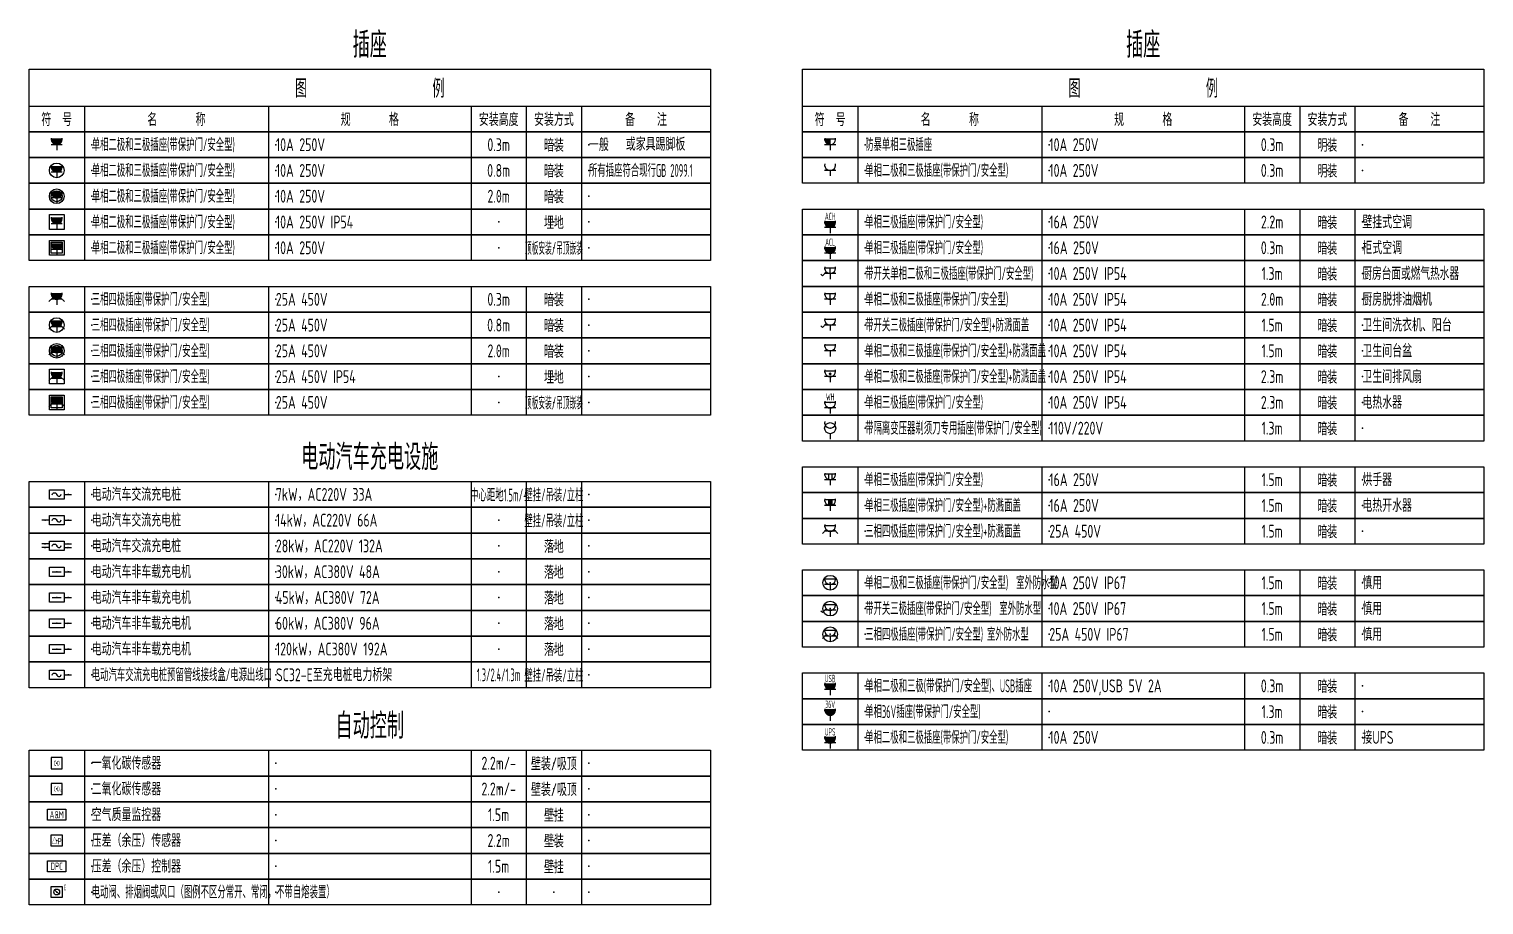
# Model space of a CAD drawing. Header units: millimetres. Extents: x -714894 to -19295, y 3400 to 234118.
# Drawn here: x -649095 to -609595, y 91476 to 115266 of the extents above; entities that cross this region are included whole.
import ezdxf
from ezdxf.enums import TextEntityAlignment as Align

# ---------------------------------------------------------------- set-up
doc = ezdxf.new("R2010")
doc.units = ezdxf.units.MM
doc.header["$LTSCALE"] = 500
doc.linetypes.add('HIDDEN', pattern=[0.375, 0.25, -0.125])
for name, color, linetype in [('E-BAS-DEVC', 3, 'Continuous'), ('E-BAS-EQPM', 3, 'Continuous'), ('E-FAS-DEVC', 3, 'Continuous'), ('E-FAS-EQPM', 2, 'Continuous'), ('E-POWR-DEVC', 3, 'Continuous'), ('E-POWR-EQPM', 3, 'Continuous'), ('E-POWR-EQPM2', 2, 'HIDDEN'), ('E-UNIV-DIAG', 2, 'Continuous'), ('E-UNIV-EL', 140, 'Continuous'), ('E-UNIV-NOTE', 6, 'Continuous')]:
    doc.layers.add(name, color=color, linetype=linetype)
doc.styles.add('TH-STYLE3', font='tssdeng.shx', dxfattribs={"width": 0.65, "bigfont": 'tssdchn.shx'})

# ---------------------------------------------------------------- blocks, each defined once
blk = doc.blocks.new('E-BKTS2')
for p, q in [((0, 0), (185, 0)), ((0, -7), (0, 0)), ((185, 0), (185, -7)), ((185, -7), (0, -7))]:
    blk.add_line(p, q)
at = {"linetype": 'Continuous'}
for p, q in [((15, 0), (15, -7)), ((65, 0), (65, -7)), ((120, 0), (120, -7)), ((135, 0), (135, -7)), ((150, 0), (150, -7))]:
    blk.add_line(p, q, dxfattribs=at)
for p in [(7.5, -3.5), (17, -3.5), (67, -3.5), (127.5, -3.5), (142.5, -3.5), (152, -3.5)]:
    blk.add_point(p, dxfattribs=at)
blk = doc.blocks.new('E-BS701')
for p, q in [((1.5, 3), (-1.5, 3)), ((0, 1.5), (0, 0))]:
    blk.add_line(p, q)
at = {"const_width": 1.5}
blk.add_lwpolyline([(-0.75, 3, 1), (0.75, 3, 1)], format="xyb", dxfattribs=at)
blk.add_arc((0, 3), 1.5, 168.463, 11.537)
at = {"layer": 'E-UNIV-EL', "style": 'TH-STYLE3', "width": 0.5}
blk.add_attdef('SOCKET', text='', height=2, dxfattribs=at).set_placement((0, 4.5), align=Align.MIDDLE)
blk = doc.blocks.new('E-BS209')
blk.add_line((0, 1.5), (0, 0))
blk.add_circle((0, 3), 1.5)
blk.add_arc((0, 4.5), 1.5, 168.463, 11.537)
blk = doc.blocks.new('E-BS302')
for p, q in [((-1.06, 1.94), (-2.12, 0.88)), ((1.5, 3), (-1.5, 3)), ((1.5, 1.5), (-1.5, 1.5)), ((0, 1.5), (0, 0)), ((1.06, 1.94), (2.12, 0.88))]:
    blk.add_line(p, q)
blk.add_arc((0, 3), 1.5, 168.463, 11.537)
blk = doc.blocks.new('E-BS301')
for p, q in [((-1.06, 1.94), (-2.12, 0.88)), ((1.5, 3), (-1.5, 3)), ((1.5, 1.5), (-1.5, 1.5)), ((0, 1.5), (0, 0)), ((1.06, 1.94), (2.12, 0.88))]:
    blk.add_line(p, q)
at = {"const_width": 1.5}
blk.add_lwpolyline([(-0.75, 3, 1), (0.75, 3, 1)], format="xyb", dxfattribs=at)
blk.add_arc((0, 3), 1.5, 168.463, 11.537)
blk = doc.blocks.new('E-BS802')
for p, q in [((1.5, 3), (-1.5, 3)), ((1.5, 1.5), (-1.5, 1.5)), ((0, 1.5), (0, 0))]:
    blk.add_line(p, q)
at = {"const_width": 1.5}
blk.add_lwpolyline([(-0.75, 3, 1), (0.75, 3, 1)], format="xyb", dxfattribs=at)
blk.add_arc((0, 3), 1.5, 168.463, 11.537)
at = {"layer": 'E-UNIV-EL', "style": 'TH-STYLE3', "width": 0.5}
blk.add_attdef('SOCKET', text='', height=2, dxfattribs=at).set_placement((0, 4.5), align=Align.MIDDLE)
blk = doc.blocks.new('E-BS201')
for p, q in [((1.5, 3), (-1.5, 3)), ((1.5, 1.5), (-1.5, 1.5)), ((0, 1.5), (0, 0))]:
    blk.add_line(p, q)
at = {"const_width": 1.5}
blk.add_lwpolyline([(-0.75, 3, 1), (0.75, 3, 1)], format="xyb", dxfattribs=at)
blk.add_arc((0, 3), 1.5, 168.463, 11.537)
blk = doc.blocks.new('E-BS200')
for p, q in [((1.5, 0), (-1.5, 0)), ((0, 0), (0, -1.5))]:
    blk.add_line(p, q)
blk.add_arc((0, 1.5), 1.5, 168.463, 11.537)
blk = doc.blocks.new('E-BS203')
for p, q in [((1.5, 1.5), (-1.5, 1.5)), ((1.5, 0), (-1.5, 0)), ((0, 0), (0, 1.5)), ((0, 0), (0, -1.5))]:
    blk.add_line(p, q)
at = {"const_width": 1.5}
blk.add_lwpolyline([(-0.75, 1.5, 0.414214), (0, 0.75, 1)], format="xyb", dxfattribs=at)
blk.add_arc((0, 1.5), 1.5, 168.463, 11.537)
blk = doc.blocks.new('E-BS201-2')
for p, q in [((1.5, 1.5), (-1.5, 1.5)), ((1.5, 0), (-1.5, 0)), ((0, 0), (0, -1.5))]:
    blk.add_line(p, q)
at = {"const_width": 1.5}
blk.add_lwpolyline([(-0.75, 1.5, 1), (0.75, 1.5, 1)], format="xyb", dxfattribs=at)
blk.add_arc((0, 1.5), 1.5, 168.463, 11.537)
at = {"layer": 'E-UNIV-EL', "style": 'TH-STYLE3', "width": 0.5}
blk.add_attdef('SOCKET', text='', height=2, dxfattribs=at).set_placement((0, 3), align=Align.MIDDLE)
blk = doc.blocks.new('E-BS201-1')
for p, q in [((1.5, 1.5), (-1.5, 1.5)), ((1.5, 0), (-1.5, 0)), ((0, 0), (0, -1.5))]:
    blk.add_line(p, q)
at = {"const_width": 1.5}
blk.add_lwpolyline([(-0.75, 1.5, 1), (0.75, 1.5, 1)], format="xyb", dxfattribs=at)
blk.add_arc((0, 1.5), 1.5, 168.463, 11.537)
at = {"layer": 'E-UNIV-EL', "style": 'TH-STYLE3', "width": 0.5}
blk.add_attdef('SOCKET', text='', height=2, dxfattribs=at).set_placement((0, 3), align=Align.MIDDLE)
blk = doc.blocks.new('E-BS204')
for p, q in [((1.5, 1.5), (-1.5, 1.5)), ((1.5, 0), (-1.5, 0)), ((0, 0), (0, 1.5)), ((0, 0), (0, -1.5))]:
    blk.add_line(p, q)
blk.add_arc((0, 1.5), 1.5, 168.463, 11.537)
blk = doc.blocks.new('E-BS204-S')
for p, q in [((-1.06, 0.44), (-2.12, -0.62)), ((1.5, 1.5), (-1.5, 1.5)), ((1.5, 0), (-1.5, 0)), ((0, 0), (0, 1.5)), ((0, 0), (0, -1.5)), ((-2.12, -0.62), (-2.55, -0.2))]:
    blk.add_line(p, q)
blk.add_arc((0, 1.5), 1.5, 168.463, 11.537)
blk = doc.blocks.new('E-BS202-1')
for p, q in [((1.5, 1.5), (-1.5, 1.5)), ((1.5, 0), (-1.5, 0)), ((0, 0), (0, -1.5))]:
    blk.add_line(p, q)
at = {"const_width": 0.375}
blk.add_lwpolyline([(-0.1875, 0.75, 1), (0.1875, 0.75, 1)], format="xyb", close=True, dxfattribs=at)
blk.add_arc((0, 1.5), 1.5, 168.463041, 11.536959)
blk = doc.blocks.new('E-BS202')
for p, q in [((1.5, 3), (-1.5, 3)), ((1.5, 1.5), (-1.5, 1.5)), ((0, 1.5), (0, 0))]:
    blk.add_line(p, q)
blk.add_arc((0, 3), 1.5, 168.463, 11.537)
blk = doc.blocks.new('E-BKTS1')
blk.add_line((0, -10), (185, -10))
at = {"linetype": 'Continuous'}
for p, q in [((15, -10), (15, -17)), ((65, -10), (65, -17)), ((120, -10), (120, -17)), ((135, -10), (135, -17)), ((150, -10), (150, -17))]:
    blk.add_line(p, q, dxfattribs=at)
blk.add_lwpolyline([(0, 0), (185, 0), (185, -17), (0, -17)], close=True)
at = {"layer": 'E-UNIV-NOTE', "style": 'TH-STYLE3', "width": 0.7}
for s, height, p in [('图                例', 5, (92.5, -5)), ('安装高度', 3.5, (127.5, -13.5)), ('安装方式', 3.5, (142.5, -13.5))]:
    blk.add_text(s, height=height, dxfattribs=at).set_placement(p, align=Align.MIDDLE)
at = {"layer": 'E-UNIV-NOTE', "linetype": 'Continuous', "style": 'TH-STYLE3', "width": 0.7}
for s, p in [('符  号', (7.5, -13.5)), ('名       称', (40, -13.5)), ('规       格', (92.5, -13.5)), ('备    注', (167.5, -13.5))]:
    blk.add_text(s, height=3.5, dxfattribs=at).set_placement(p, align=Align.MIDDLE)
blk = doc.blocks.new('E-BS202-3')
for p, q in [((1.5, 1.5), (-1.5, 1.5)), ((1.5, 0), (-1.5, 0)), ((0, 0), (0, -1.5))]:
    blk.add_line(p, q)
blk.add_arc((0, 1.5), 1.5, 168.463, 11.537)
at = {"layer": 'E-UNIV-EL', "style": 'TH-STYLE3', "width": 0.5}
blk.add_attdef('SOCKET', text='', height=2, dxfattribs=at).set_placement((0, 3), align=Align.MIDDLE)
blk = doc.blocks.new('E-BS211')
for p, q in [((1.5, 1.02), (-1.5, 1.02)), ((1.5, -0.48), (-1.5, -0.48)), ((0, -0.48), (0, -1.98))]:
    blk.add_line(p, q)
at = {"const_width": 1.5}
blk.add_lwpolyline([(-0.75, 1.02, 1), (0.75, 1.02, 1)], format="xyb", dxfattribs=at)
blk.add_circle((0, 0), 2)
blk.add_arc((0, 1.02), 1.5, 168.463, 11.537)
blk = doc.blocks.new('E-BS211-1')
for p, q in [((1.5, 1.02), (-1.5, 1.02)), ((1.5, -0.48), (-1.5, -0.48)), ((0, -0.48), (0, -1.98))]:
    blk.add_line(p, q)
at = {"const_width": 1.5}
blk.add_lwpolyline([(-0.75, 1.02, 1), (0.75, 1.02, 1)], format="xyb", dxfattribs=at)
blk.add_circle((0, 0), 2)
blk.add_arc((0, 1.02), 1.5, 168.463, 11.537)
at = {"layer": 'E-UNIV-EL'}
blk.add_circle((0, 0), 1.5, dxfattribs=at)
blk = doc.blocks.new('E-BS211-2')
for p, q in [((1.5, 1.02), (-1.5, 1.02)), ((1.5, -0.48), (-1.5, -0.48)), ((0, -0.48), (0, -1.98))]:
    blk.add_line(p, q)
blk.add_lwpolyline([(-2, -2), (-2, 2), (2, 2), (2, -2)], close=True)
at = {"const_width": 1.5}
blk.add_lwpolyline([(-0.75, 1.02, 1), (0.75, 1.02, 1)], format="xyb", dxfattribs=at)
blk.add_arc((0, 1.02), 1.5, 168.463, 11.537)
blk = doc.blocks.new('E-BS211-3')
for p, q in [((1.5, 1.02), (-1.5, 1.02)), ((1.5, -0.48), (-1.5, -0.48)), ((0, -0.48), (0, -1.98))]:
    blk.add_line(p, q)
blk.add_lwpolyline([(-2, -2), (-2, 2), (2, 2), (2, -2)], close=True)
at = {"const_width": 1.5}
blk.add_lwpolyline([(-0.75, 1.02, 1), (0.75, 1.02, 1)], format="xyb", dxfattribs=at)
blk.add_arc((0, 1.02), 1.5, 168.463, 11.537)
at = {"layer": 'E-UNIV-EL'}
blk.add_lwpolyline([(-1.5, -1.5), (-1.5, 1.5), (1.5, 1.5), (1.5, -1.5)], close=True, dxfattribs=at)
blk = doc.blocks.new('E-BS312')
for p, q in [((1.5, 1.02), (-1.5, 1.02)), ((-1.06, -0.04), (-2.12, -1.1)), ((1.5, -0.48), (-1.5, -0.48)), ((0, -0.48), (0, -1.98)), ((1.06, -0.04), (2.12, -1.1))]:
    blk.add_line(p, q)
blk.add_circle((0, 0), 2)
blk.add_arc((0, 1.02), 1.5, 168.463, 11.537)
blk = doc.blocks.new('E-BS311')
for p, q in [((1.5, 1.02), (-1.5, 1.02)), ((-1.06, -0.04), (-2.12, -1.1)), ((1.5, -0.48), (-1.5, -0.48)), ((0, -0.48), (0, -1.98)), ((1.06, -0.04), (2.12, -1.1))]:
    blk.add_line(p, q)
at = {"const_width": 1.5}
blk.add_lwpolyline([(-0.75, 1.02, 1), (0.75, 1.02, 1)], format="xyb", dxfattribs=at)
blk.add_circle((0, 0), 2)
blk.add_arc((0, 1.02), 1.5, 168.463, 11.537)
blk = doc.blocks.new('E-BS311-1')
for p, q in [((1.5, 1.02), (-1.5, 1.02)), ((-1.06, -0.04), (-2.12, -1.1)), ((1.5, -0.48), (-1.5, -0.48)), ((0, -0.48), (0, -1.98)), ((1.06, -0.04), (2.12, -1.1))]:
    blk.add_line(p, q)
at = {"const_width": 1.5}
blk.add_lwpolyline([(-0.75, 1.02, 1), (0.75, 1.02, 1)], format="xyb", dxfattribs=at)
blk.add_circle((0, 0), 2)
blk.add_arc((0, 1.02), 1.5, 168.463, 11.537)
at = {"layer": 'E-UNIV-EL'}
blk.add_circle((0, 0), 1.5, dxfattribs=at)
blk = doc.blocks.new('E-BS311-2')
for p, q in [((-1.06, 0.44), (-2.12, -0.62)), ((1.5, 1.5), (-1.5, 1.5)), ((1.5, 0), (-1.5, 0)), ((0, 0), (0, -1.5)), ((1.06, 0.44), (2.12, -0.62))]:
    blk.add_line(p, q)
blk.add_lwpolyline([(-2, -1.52), (-2, 2.48), (2, 2.48), (2, -1.52)], close=True)
at = {"const_width": 1.5}
blk.add_lwpolyline([(-0.75, 1.5, 1), (0.75, 1.5, 1)], format="xyb", dxfattribs=at)
blk.add_arc((0, 1.5), 1.5, 168.463, 11.537)
blk = doc.blocks.new('E-BS311-3')
for p, q in [((-1.06, 0.44), (-2.12, -0.62)), ((1.5, 1.5), (-1.5, 1.5)), ((1.5, 0), (-1.5, 0)), ((0, 0), (0, -1.5)), ((1.06, 0.44), (2.12, -0.62))]:
    blk.add_line(p, q)
blk.add_lwpolyline([(-2, -1.52), (-2, 2.48), (2, 2.48), (2, -1.52)], close=True)
at = {"const_width": 1.5}
blk.add_lwpolyline([(-0.75, 1.5, 1), (0.75, 1.5, 1)], format="xyb", dxfattribs=at)
blk.add_arc((0, 1.5), 1.5, 168.463, 11.537)
at = {"layer": 'E-UNIV-EL'}
blk.add_lwpolyline([(-1.5, -1.02), (-1.5, 1.98), (1.5, 1.98), (1.5, -1.02)], close=True, dxfattribs=at)
blk = doc.blocks.new('E-BS212')
for p, q in [((1.5, 1.02), (-1.5, 1.02)), ((1.5, -0.48), (-1.5, -0.48)), ((0, -0.48), (0, -1.98))]:
    blk.add_line(p, q)
blk.add_circle((0, 0), 2)
blk.add_arc((0, 1.02), 1.5, 168.463, 11.537)
blk = doc.blocks.new('E-BS212-S')
for p, q in [((1.5, 1.02), (-1.5, 1.02)), ((-2.12, -1.1), (-2.55, -0.67)), ((-1.06, -0.04), (-2.12, -1.1)), ((1.5, -0.48), (-1.5, -0.48)), ((0, -0.48), (0, -1.98))]:
    blk.add_line(p, q)
blk.add_circle((0, 0), 2)
blk.add_arc((0, 1.02), 1.5, 168.463, 11.537)
blk = doc.blocks.new('E-BS205')
for p, q in [((-2.12, 0.88), (-2.55, 1.3)), ((-1.06, 1.94), (-2.12, 0.88)), ((1.5, 3), (-1.5, 3)), ((1.5, 1.5), (-1.5, 1.5)), ((0, 1.5), (0, 0))]:
    blk.add_line(p, q)
blk.add_arc((0, 3), 1.5, 168.463, 11.537)
blk = doc.blocks.new('E-BS206')
for p, q in [((1.5, 1.5), (-1.5, 1.5)), ((1.5, 0), (-1.5, 0)), ((-0.46, 1.5), (-0.46, 0.07)), ((0, 0), (0, -1.5)), ((0.46, 1.5), (0.46, 0.07))]:
    blk.add_line(p, q)
blk.add_arc((0, 1.5), 1.5, 168.463, 11.537)
blk = doc.blocks.new('E-BS207')
blk.add_hatch(color=256).paths.add_polyline_path([(-0.45, 0.06, 0.153536), (0.45, 0.06), (0.45, 1.49), (-0.45, 1.49)])
for p, q in [((1.5, 1.5), (-1.5, 1.5)), ((1.5, 0), (-1.5, 0)), ((-0.46, 1.5), (-0.46, 0.07)), ((0, 0), (0, -1.5)), ((0.46, 1.5), (0.46, 0.07))]:
    blk.add_line(p, q)
blk.add_arc((0, 1.5), 1.5, 168.463, 11.537)
blk = doc.blocks.new('E-BS201-4')
for p, q in [((1.5, 3), (-1.5, 3)), ((1.5, 1.5), (-1.5, 1.5)), ((0, 1.5), (0, 0))]:
    blk.add_line(p, q)
at = {"const_width": 1.5}
blk.add_lwpolyline([(-0.75, 3, 1), (0.75, 3, 1)], format="xyb", dxfattribs=at)
blk.add_arc((0, 3), 1.5, 168.463, 11.537)
at = {"layer": 'E-UNIV-EL', "style": 'TH-STYLE3', "width": 0.5}
blk.add_attdef('SOCKET', text='', height=2, dxfattribs=at).set_placement((0, 4.5), align=Align.MIDDLE)
blk = doc.blocks.new('E-BEMS030')
blk.add_lwpolyline([(-1.5, -1.5), (1.5, -1.5), (1.5, 1.5), (-1.5, 1.5)], close=True)
at = {"layer": 'E-UNIV-EL', "style": 'TH-STYLE3', "width": 0.7}
blk.add_attdef('F', text='', height=1.3, dxfattribs=at).set_placement((0, 0), align=Align.MIDDLE)
blk = doc.blocks.new('E-BEMS031')
blk.add_lwpolyline([(-1.5, -1.5), (1.5, -1.5), (1.5, 1.5), (-1.5, 1.5)], close=True)
at = {"layer": 'E-UNIV-EL', "style": 'TH-STYLE3', "width": 0.7}
for tag, height, p in [('F', 1.3, (0, 0)), ('F2', 0.65, (1.08625, -0.3125))]:
    blk.add_attdef(tag, text='', height=height, dxfattribs=at).set_placement(p, align=Align.MIDDLE)
blk = doc.blocks.new('E-BDB111')
blk.add_lwpolyline([(-2, -1.25), (-2, 1.25), (2, 1.25), (2, -1.25)], close=True)
at = {"layer": 'E-UNIV-EL'}
blk.add_line((2, 0), (4, 0), dxfattribs=at)
blk.add_lwpolyline([(-1.2, -0.07), (-1.11, 0.16), (-1, 0.33), (-0.86, 0.43), (-0.72, 0.47), (-0.58, 0.47), (-0.44, 0.44), (-0.31, 0.39), (-0.21, 0.32), (-0.13, 0.24), (-0.08, 0.16), (-0.03, 0.08), (0, 0), (0.03, -0.08), (0.08, -0.16), (0.13, -0.24), (0.21, -0.32), (0.31, -0.39), (0.44, -0.44), (0.58, -0.47), (0.72, -0.47), (0.86, -0.43), (1, -0.33), (1.11, -0.16), (1.2, 0.07)], dxfattribs=at)
blk.add_lwpolyline([(3, 0, 0.5, 0, 0), (4, 0, 0, 0, 0)], format="xyseb", dxfattribs=at)
blk = doc.blocks.new('E-BDB112')
blk.add_lwpolyline([(-2, -1.25), (-2, 1.25), (2, 1.25), (2, -1.25)], close=True)
at = {"layer": 'E-UNIV-EL'}
for p, q in [((-2, 0), (-4, 0)), ((2, 0), (4, 0))]:
    blk.add_line(p, q, dxfattribs=at)
for points in [[(-3, 0, 0.5, 0, 0), (-4, 0, 0, 0, 0)], [(3, 0, 0.5, 0, 0), (4, 0, 0, 0, 0)]]:
    blk.add_lwpolyline(points, format="xyseb", dxfattribs=at)
blk.add_lwpolyline([(-1.2, -0.07), (-1.11, 0.16), (-1, 0.33), (-0.86, 0.43), (-0.72, 0.47), (-0.58, 0.47), (-0.44, 0.44), (-0.31, 0.39), (-0.21, 0.32), (-0.13, 0.24), (-0.08, 0.16), (-0.03, 0.08), (0, 0), (0.03, -0.08), (0.08, -0.16), (0.13, -0.24), (0.21, -0.32), (0.31, -0.39), (0.44, -0.44), (0.58, -0.47), (0.72, -0.47), (0.86, -0.43), (1, -0.33), (1.11, -0.16), (1.2, 0.07)], dxfattribs=at)
blk = doc.blocks.new('E-BDB114')
blk.add_lwpolyline([(-2, -1.25), (-2, 1.25), (2, 1.25), (2, -1.25)], close=True)
at = {"layer": 'E-UNIV-EL'}
for p, q in [((-2, 0.5), (-4, 0.5)), ((2, 0.5), (4, 0.5)), ((-2, -0.5), (-4, -0.5)), ((2, -0.5), (4, -0.5))]:
    blk.add_line(p, q, dxfattribs=at)
for points in [[(-3, 0.5, 0.5, 0, 0), (-4, 0.5, 0, 0, 0)], [(3, 0.5, 0.5, 0, 0), (4, 0.5, 0, 0, 0)], [(-3, -0.5, 0.5, 0, 0), (-4, -0.5, 0, 0, 0)], [(3, -0.5, 0.5, 0, 0), (4, -0.5, 0, 0, 0)]]:
    blk.add_lwpolyline(points, format="xyseb", dxfattribs=at)
blk.add_lwpolyline([(-1.2, -0.07), (-1.11, 0.16), (-1, 0.33), (-0.86, 0.43), (-0.72, 0.47), (-0.58, 0.47), (-0.44, 0.44), (-0.31, 0.39), (-0.21, 0.32), (-0.13, 0.24), (-0.08, 0.16), (-0.03, 0.08), (0, 0), (0.03, -0.08), (0.08, -0.16), (0.13, -0.24), (0.21, -0.32), (0.31, -0.39), (0.44, -0.44), (0.58, -0.47), (0.72, -0.47), (0.86, -0.43), (1, -0.33), (1.11, -0.16), (1.2, 0.07)], dxfattribs=at)
blk = doc.blocks.new('E-BDB131')
blk.add_lwpolyline([(-2, -1.25), (-2, 1.25), (2, 1.25), (2, -1.25)], close=True)
at = {"layer": 'E-UNIV-EL'}
for p, q in [((-1.2, 0), (1.2, 0)), ((2, 0), (4, 0))]:
    blk.add_line(p, q, dxfattribs=at)
blk.add_lwpolyline([(3, 0, 0.5, 0, 0), (4, 0, 0, 0, 0)], format="xyseb", dxfattribs=at)
blk = doc.blocks.new('E-BFAS840')
blk.add_lwpolyline([(-2.5, -1.5), (-2.5, 1.5), (2.5, 1.5), (2.5, -1.5)], close=True)
at = {"layer": 'E-UNIV-EL', "style": 'TH-STYLE3', "width": 0.6}
blk.add_attdef('BOX', text='', height=2, dxfattribs=at).set_placement((0, 0), align=Align.MIDDLE)
blk = doc.blocks.new('E-BFAS740')
blk.add_lwpolyline([(-1.5, -1.5), (-1.5, 1.5), (1.5, 1.5), (1.5, -1.5)], close=True)
at = {"layer": 'E-UNIV-EL', "style": 'TH-STYLE3', "width": 0.7}
blk.add_attdef('F', text='', height=1.7, dxfattribs=at).set_placement((0, 0), align=Align.MIDDLE)
blk = doc.blocks.new('E-BEMS040')
blk.add_lwpolyline([(-2.5, -1.5), (-2.5, 1.5), (2.5, 1.5), (2.5, -1.5)], close=True)
at = {"layer": 'E-UNIV-EL', "style": 'TH-STYLE3', "width": 0.6}
blk.add_attdef('BOX', text='', height=2, dxfattribs=at).set_placement((0, 0), align=Align.MIDDLE)
blk = doc.blocks.new('E-BFAS730')
blk.add_lwpolyline([(-1.5, -1.5), (-1.5, 1.5), (1.5, 1.5), (1.5, -1.5)], close=True)
at = {"layer": 'E-UNIV-EL'}
blk.add_line((-0.71, 0.71), (0.71, -0.71), dxfattribs=at)
blk.add_circle((0, 0), 0.8, dxfattribs=at)
at = {"layer": 'E-UNIV-EL', "style": 'TH-STYLE3', "width": 0.5}
blk.add_attdef('F', text='', height=1.5, dxfattribs=at).set_placement((2.25, 1.25), align=Align.MIDDLE)

msp = doc.modelspace()

# ---------------------------------------------------------------- block references
at = {"layer": 'E-BAS-DEVC', "xscale": 100, "yscale": 100, "zscale": 100}
for name, p, values in [('E-BEMS030', (-648344.54, 95326.36), {'F': 'CO'}), ('E-BEMS031', (-648344.54, 94626.36), {'F': 'CO', 'F2': '2'})]:
    msp.add_blockref(name, p, dxfattribs=at).add_auto_attribs(values)
at = {"layer": 'E-BAS-EQPM', "xscale": 100, "yscale": 100, "zscale": 100}
msp.add_blockref('E-BEMS040', (-648344.54, 93926.36), dxfattribs=at).add_auto_attribs({'BOX': 'AQM'})
at = {"layer": 'E-FAS-DEVC', "xscale": 100, "yscale": 100, "zscale": 100}
for name, p, values in [('E-BFAS740', (-648344.54, 93226.36), {'F': '△P'}), ('E-BFAS730', (-648344.54, 91826.36), {'F': 'E'})]:
    msp.add_blockref(name, p, dxfattribs=at).add_auto_attribs(values)
at = {"layer": 'E-FAS-EQPM', "xscale": 100, "yscale": 100, "zscale": 100}
msp.add_blockref('E-BFAS840', (-648344.54, 92526.36), dxfattribs=at).add_auto_attribs({'BOX': 'DPC'})
at = {"layer": 'E-POWR-DEVC', "xscale": 100, "yscale": 100, "zscale": 100}
for name, p in [('E-BS201', (-648344.54, 111976.36)), ('E-BS203', (-627344.54, 112126.36)), ('E-BS211', (-648344.54, 111426.36)), ('E-BS200', (-627344.54, 111426.36)), ('E-BS211-1', (-648344.54, 110726.36)), ('E-BS211-2', (-648344.54, 110026.36)), ('E-BS211-3', (-648344.54, 109326.36)), ('E-BS204-S', (-627344.54, 108626.36)), ('E-BS301', (-648344.54, 107776.36)), ('E-BS204', (-627344.54, 107926.36)), ('E-BS311', (-648344.54, 107226.36)), ('E-BS205', (-627344.54, 107076.36)), ('E-BS311-1', (-648344.54, 106526.36)), ('E-BS202', (-627344.54, 106376.36)), ('E-BS311-2', (-648344.54, 105778.63)), ('E-BS202-1', (-627344.54, 105826.36)), ('E-BS311-3', (-648344.54, 105078.63)), ('E-BS209', (-627344.54, 104126.36)), ('E-BS206', (-627344.54, 103026.36)), ('E-BS207', (-627344.54, 102326.36)), ('E-BS302', (-627344.54, 101476.36)), ('E-BS212', (-627344.54, 100226.36)), ('E-BS212-S', (-627344.54, 99526.36)), ('E-BS312', (-627344.54, 98826.36))]:
    msp.add_blockref(name, p, dxfattribs=at)
for name, p, values in [('E-BS201-1', (-627344.54, 109876.36), {'SOCKET': 'ACH'}), ('E-BS201-2', (-627344.54, 109176.36), {'SOCKET': 'ACL'}), ('E-BS202-3', (-627344.54, 104976.36), {'SOCKET': 'WH'}), ('E-BS201-4', (-627344.54, 97176.36), {'SOCKET': 'USB'}), ('E-BS701', (-627344.54, 96476.36), {'SOCKET': '36V'}), ('E-BS802', (-627344.54, 95726.36), {'SOCKET': 'UPS'})]:
    msp.add_blockref(name, p, dxfattribs=at).add_auto_attribs(values)
at = {"layer": 'E-POWR-EQPM', "xscale": 100, "yscale": 100, "zscale": 100}
for name, p in [('E-BDB111', (-648344.54, 102626.36)), ('E-BDB112', (-648344.54, 101926.36)), ('E-BDB114', (-648344.54, 101232.02)), ('E-BDB131', (-648344.54, 100526.36)), ('E-BDB131', (-648344.54, 99826.36)), ('E-BDB131', (-648344.54, 99126.36)), ('E-BDB131', (-648344.54, 98426.36))]:
    msp.add_blockref(name, p, dxfattribs=at)
at = {"layer": 'E-POWR-EQPM2', "xscale": 100, "yscale": 100, "zscale": 100}
msp.add_blockref('E-BDB111', (-648344.54, 97726.36), dxfattribs=at)
at = {"layer": 'E-UNIV-DIAG', "xscale": 100, "yscale": 100, "zscale": 100}
for name, p in [('E-BKTS1', (-649094.54, 114176.36)), ('E-BKTS1', (-628094.54, 114176.36)), ('E-BKTS2', (-649094.54, 112476.36)), ('E-BKTS2', (-628094.54, 112476.36)), ('E-BKTS2', (-649094.54, 111776.36)), ('E-BKTS2', (-628094.54, 111776.36)), ('E-BKTS2', (-649094.54, 111076.36)), ('E-BKTS2', (-649094.54, 110376.36)), ('E-BKTS2', (-628094.54, 110376.36)), ('E-BKTS2', (-649094.54, 109676.36)), ('E-BKTS2', (-628094.54, 109676.36)), ('E-BKTS2', (-628094.54, 108976.36)), ('E-BKTS2', (-649094.54, 108276.36)), ('E-BKTS2', (-628094.54, 108276.36)), ('E-BKTS2', (-649094.54, 107576.36)), ('E-BKTS2', (-628094.54, 107576.36)), ('E-BKTS2', (-649094.54, 106876.36)), ('E-BKTS2', (-628094.54, 106876.36)), ('E-BKTS2', (-649094.54, 106176.36)), ('E-BKTS2', (-628094.54, 106176.36)), ('E-BKTS2', (-649094.54, 105476.36)), ('E-BKTS2', (-628094.54, 105476.36)), ('E-BKTS2', (-628094.54, 104776.36)), ('E-BKTS2', (-628094.54, 103376.36)), ('E-BKTS2', (-649094.54, 102976.36)), ('E-BKTS2', (-628094.54, 102676.36)), ('E-BKTS2', (-649094.54, 102276.36)), ('E-BKTS2', (-628094.54, 101976.36)), ('E-BKTS2', (-649094.54, 101576.36)), ('E-BKTS2', (-649094.54, 100876.36)), ('E-BKTS2', (-628094.54, 100576.36)), ('E-BKTS2', (-649094.54, 100176.36)), ('E-BKTS2', (-628094.54, 99876.36)), ('E-BKTS2', (-649094.54, 99476.36)), ('E-BKTS2', (-628094.54, 99176.36)), ('E-BKTS2', (-649094.54, 98776.36)), ('E-BKTS2', (-649094.54, 98076.36)), ('E-BKTS2', (-628094.54, 97776.36)), ('E-BKTS2', (-628094.54, 97076.36)), ('E-BKTS2', (-628094.54, 96376.36)), ('E-BKTS2', (-649094.54, 95676.36)), ('E-BKTS2', (-649094.54, 94976.36)), ('E-BKTS2', (-649094.54, 94276.36)), ('E-BKTS2', (-649094.54, 93576.36)), ('E-BKTS2', (-649094.54, 92876.36)), ('E-BKTS2', (-649094.54, 92176.36))]:
    msp.add_blockref(name, p, dxfattribs=at)

# ---------------------------------------------------------------- texts
at = {"layer": 'E-UNIV-NOTE', "style": 'TH-STYLE3'}
for s, height, width, p in [('插座', 700, 0.7, (-639844.54, 114876.36)), ('插座', 700, 0.7, (-618844.54, 114876.36)), ('0.3m', 350, 0.7, (-636344.54, 112126.36)), ('暗装', 350, 0.7, (-634844.54, 112126.36)), ('0.3m', 350, 0.7, (-615344.54, 112126.36)), ('明装', 350, 0.7, (-613844.54, 112126.36)), ('0.8m', 350, 0.7, (-636344.54, 111426.36)), ('暗装', 350, 0.7, (-634844.54, 111426.36)), ('0.3m', 350, 0.7, (-615344.54, 111426.36)), ('明装', 350, 0.7, (-613844.54, 111426.36)), ('2.0m', 350, 0.7, (-636344.54, 110726.36)), ('暗装', 350, 0.7, (-634844.54, 110726.36)), ('埋地', 350, 0.7, (-634844.54, 110026.36)), ('暗装', 350, 0.7, (-613844.54, 110026.36)), ('2.2m', 350, 0.7, (-615344.54, 110026.36)), ('顶板安装/吊顶嵌装', 350, 0.4, (-634844.54, 109326.36)), ('0.3m', 350, 0.7, (-615344.54, 109326.36)), ('暗装', 350, 0.7, (-613844.54, 109326.36)), ('1.3m', 350, 0.7, (-615344.54, 108626.36)), ('暗装', 350, 0.7, (-613844.54, 108626.36)), ('0.3m', 350, 0.7, (-636344.54, 107926.36)), ('暗装', 350, 0.7, (-634844.54, 107926.36)), ('2.0m', 350, 0.7, (-615344.54, 107926.36)), ('暗装', 350, 0.7, (-613844.54, 107926.36)), ('0.8m', 350, 0.7, (-636344.54, 107226.36)), ('暗装', 350, 0.7, (-634844.54, 107226.36)), ('1.5m', 350, 0.7, (-615344.54, 107226.36)), ('暗装', 350, 0.7, (-613844.54, 107226.36)), ('2.0m', 350, 0.7, (-636344.54, 106526.36)), ('暗装', 350, 0.7, (-634844.54, 106526.36)), ('1.5m', 350, 0.7, (-615344.54, 106526.36)), ('暗装', 350, 0.7, (-613844.54, 106526.36)), ('埋地', 350, 0.7, (-634844.54, 105826.36)), ('2.3m', 350, 0.7, (-615344.54, 105826.36)), ('暗装', 350, 0.7, (-613844.54, 105826.36)), ('顶板安装/吊顶嵌装', 350, 0.4, (-634844.54, 105126.36)), ('2.3m', 350, 0.7, (-615344.54, 105126.36)), ('暗装', 350, 0.7, (-613844.54, 105126.36)), ('1.3m', 350, 0.7, (-615344.54, 104426.36)), ('暗装', 350, 0.7, (-613844.54, 104426.36)), ('电动汽车充电设施', 700, 0.7, (-639844.54, 103676.36)), ('1.5m', 350, 0.7, (-615344.54, 103026.36)), ('暗装', 350, 0.7, (-613844.54, 103026.36)), ('中心距地1.5m/-', 350, 0.5, (-636344.54, 102626.36)), ('壁挂/吊装/立柱', 350, 0.5, (-634844.54, 102626.36)), ('1.5m', 350, 0.7, (-615344.54, 102326.36)), ('暗装', 350, 0.7, (-613844.54, 102326.36)), ('壁挂/吊装/立柱', 350, 0.5, (-634844.54, 101926.36)), ('1.5m', 350, 0.7, (-615344.54, 101626.36)), ('暗装', 350, 0.7, (-613844.54, 101626.36)), ('落地', 350, 0.7, (-634844.54, 101226.36)), ('落地', 350, 0.7, (-634844.54, 100526.36)), ('1.5m', 350, 0.7, (-615344.54, 100226.36)), ('暗装', 350, 0.7, (-613844.54, 100226.36)), ('落地', 350, 0.7, (-634844.54, 99826.36)), ('1.5m', 350, 0.7, (-615344.54, 99526.36)), ('暗装', 350, 0.7, (-613844.54, 99526.36)), ('落地', 350, 0.7, (-634844.54, 99126.36)), ('1.5m', 350, 0.7, (-615344.54, 98826.36)), ('暗装', 350, 0.7, (-613844.54, 98826.36)), ('落地', 350, 0.7, (-634844.54, 98426.36)), ('1.3/2.4/1.3m', 350, 0.5, (-636344.54, 97726.36)), ('壁挂/吊装/立柱', 350, 0.5, (-634844.54, 97726.36)), ('0.3m', 350, 0.7, (-615344.54, 97426.36)), ('暗装', 350, 0.7, (-613844.54, 97426.36)), ('1.3m', 350, 0.7, (-615344.54, 96726.36)), ('暗装', 350, 0.7, (-613844.54, 96726.36)), ('自动控制', 700, 0.7, (-639844.54, 96376.36)), ('0.3m', 350, 0.7, (-615344.54, 96026.36)), ('暗装', 350, 0.7, (-613844.54, 96026.36)), ('2.2m/-', 350, 0.7, (-636344.54, 95326.36)), ('壁装/吸顶', 350, 0.7, (-634844.54, 95326.36)), ('2.2m/-', 350, 0.7, (-636344.54, 94626.36)), ('壁装/吸顶', 350, 0.7, (-634844.54, 94626.36)), ('1.5m', 350, 0.7, (-636344.54, 93926.36)), ('壁挂', 350, 0.7, (-634844.54, 93926.36)), ('2.2m', 350, 0.7, (-636344.54, 93226.36)), ('壁装', 350, 0.7, (-634844.54, 93226.36)), ('1.5m', 350, 0.7, (-636344.54, 92526.36)), ('壁挂', 350, 0.7, (-634844.54, 92526.36))]:
    msp.add_text(s, height=height, dxfattribs=dict(at, width=width)).set_placement(p, align=Align.MIDDLE)
for s, width, p in [('单相二极和三极插座(带保护门/安全型)', 0.5, (-647394.54, 112126.36)), ('10A 250V', 0.7, (-642394.54, 112126.36)), ('一般', 0.7, (-633894.54, 112126.36)), ('或家具踢脚板', 0.7, (-632894.65, 112140.64)), ('防暴单相三极插座', 0.5, (-626394.54, 112126.36)), ('10A 250V', 0.7, (-621394.54, 112126.36)), ('单相二极和三极插座(带保护门/安全型)', 0.5, (-647394.54, 111426.36)), ('10A 250V', 0.7, (-642394.54, 111426.36)), ('所有插座符合现行GB 2099.1', 0.5, (-633894.54, 111426.36)), ('单相二极和三极插座(带保护门/安全型)', 0.5, (-626394.54, 111426.36)), ('10A 250V', 0.7, (-621394.54, 111426.36)), ('单相二极和三极插座(带保护门/安全型)', 0.5, (-647394.54, 110726.36)), ('10A 250V', 0.7, (-642394.54, 110726.36)), ('单相二极和三极插座(带保护门/安全型)', 0.5, (-647394.54, 110026.36)), ('单相三极插座(带保护门/安全型)', 0.5, (-626394.54, 110026.36)), ('壁挂式空调', 0.7, (-612894.54, 110026.36)), ('10A 250V IP54', 0.7, (-642394.54, 110026.36)), ('16A 250V', 0.7, (-621394.54, 110026.36)), ('单相二极和三极插座(带保护门/安全型)', 0.5, (-647394.54, 109326.36)), ('10A 250V', 0.7, (-642394.54, 109326.36)), ('单相三极插座(带保护门/安全型)', 0.5, (-626394.54, 109326.36)), ('16A 250V', 0.7, (-621394.54, 109326.36)), ('柜式空调', 0.7, (-612894.54, 109326.36)), ('带开关单相二极和三极插座(带保护门/安全型)', 0.5, (-626394.54, 108626.36)), ('10A 250V IP54', 0.7, (-621394.54, 108626.36)), ('厨房台面或燃气热水器', 0.6, (-612894.54, 108626.36)), ('三相四极插座(带保护门/安全型)', 0.5, (-647394.54, 107926.36)), ('25A 450V', 0.7, (-642394.54, 107926.36)), ('单相二极和三极插座(带保护门/安全型)', 0.5, (-626394.54, 107926.36)), ('10A 250V IP54', 0.7, (-621394.54, 107926.36)), ('厨房脱排油烟机', 0.7, (-612894.54, 107926.36)), ('三相四极插座(带保护门/安全型)', 0.5, (-647394.54, 107226.36)), ('带开关三极插座(带保护门/安全型)+防溅面盖', 0.5, (-626394.54, 107226.36)), ('25A 450V', 0.7, (-642394.54, 107226.36)), ('10A 250V IP54', 0.7, (-621394.54, 107226.36)), ('卫生间洗衣机、阳台', 0.7, (-612894.54, 107226.36)), ('三相四极插座(带保护门/安全型)', 0.5, (-647394.54, 106526.36)), ('25A 450V', 0.7, (-642394.54, 106526.36)), ('单相二极和三极插座(带保护门/安全型)+防溅面盖', 0.5, (-626394.54, 106526.36)), ('10A 250V IP54', 0.7, (-621394.54, 106526.36)), ('卫生间台盆', 0.7, (-612894.54, 106526.36)), ('三相四极插座(带保护门/安全型)', 0.5, (-647394.54, 105826.36)), ('25A 450V IP54', 0.7, (-642394.54, 105826.36)), ('单相二极和三极插座(带保护门/安全型)+防溅面盖', 0.5, (-626394.54, 105826.36)), ('10A 250V IP54', 0.7, (-621394.54, 105826.36)), ('卫生间排风扇', 0.7, (-612894.54, 105826.36)), ('三相四极插座(带保护门/安全型)', 0.5, (-647394.54, 105126.36)), ('25A 450V', 0.7, (-642394.54, 105126.36)), ('单相三极插座(带保护门/安全型)', 0.5, (-626394.54, 105126.36)), ('10A 250V IP54', 0.7, (-621394.54, 105126.36)), ('电热水器', 0.7, (-612894.54, 105126.36)), ('带隔离变压器剃须刀专用插座(带保护门/安全型)', 0.5, (-626394.54, 104426.36)), ('110V/220V', 0.7, (-621394.54, 104426.36)), ('单相三极插座(带保护门/安全型)', 0.5, (-626394.54, 103026.36)), ('16A 250V', 0.7, (-621394.54, 103026.36)), ('烘手器', 0.7, (-612894.54, 103026.36)), ('电动汽车交流充电桩', 0.7, (-647394.54, 102626.36)), ('7kW，AC220V 33A', 0.7, (-642394.54, 102626.36)), ('单相三极插座(带保护门/安全型)+防溅面盖', 0.5, (-626394.54, 102326.36)), ('16A 250V', 0.7, (-621394.54, 102326.36)), ('电热开水器', 0.7, (-612894.54, 102326.36)), ('电动汽车交流充电桩', 0.7, (-647394.54, 101926.36)), ('14kW，AC220V 66A', 0.7, (-642394.54, 101926.36)), ('三相四极插座(带保护门/安全型)+防溅面盖', 0.5, (-626394.54, 101626.36)), ('25A 450V', 0.7, (-621394.54, 101626.36)), ('电动汽车交流充电桩', 0.7, (-647394.54, 101226.36)), ('28kW，AC220V 132A', 0.7, (-642394.54, 101226.36)), ('电动汽车非车载充电机', 0.7, (-647394.54, 100526.36)), ('30kW，AC380V 48A', 0.7, (-642394.54, 100526.36)), ('单相二极和三极插座(带保护门/安全型)  室外防水型 ', 0.5, (-626394.54, 100226.36)), ('10A 250V IP67', 0.7, (-621394.54, 100226.36)), ('电动汽车非车载充电机', 0.7, (-647394.54, 99826.36)), ('45kW，AC380V 72A', 0.7, (-642394.54, 99826.36)), ('带开关三极插座(带保护门/安全型)  室外防水型', 0.5, (-626394.54, 99526.36)), ('10A 250V IP67', 0.7, (-621394.54, 99526.36)), ('电动汽车非车载充电机', 0.7, (-647394.54, 99126.36)), ('60kW，AC380V 96A', 0.7, (-642394.54, 99126.36)), ('三相四极插座(带保护门/安全型) 室外防水型', 0.5, (-626394.54, 98826.36)), ('25A 450V IP67', 0.7, (-621394.54, 98826.36)), ('电动汽车非车载充电机', 0.7, (-647394.54, 98426.36)), ('120kW，AC380V 192A', 0.7, (-642394.54, 98426.36)), ('电动汽车交流充电桩预留管线接线盒/电源出线口', 0.5, (-647394.54, 97726.36)), ('SC32-E至充电桩电力桥架', 0.7, (-642394.54, 97726.36)), ('单相二极和三极(带保护门/安全型)、USB插座', 0.5, (-626394.54, 97426.36)), ('10A 250V,USB 5V 2A', 0.7, (-621394.54, 97426.36)), ('单相36V插座(带保护门/安全型)', 0.5, (-626394.54, 96726.36)), ('单相二极和三极插座(带保护门/安全型)', 0.5, (-626394.54, 96026.36)), ('10A 250V', 0.7, (-621394.54, 96026.36)), ('接UPS', 0.7, (-612894.54, 96026.36)), ('一氧化碳传感器', 0.7, (-647394.54, 95326.36)), ('二氧化碳传感器', 0.7, (-647394.54, 94626.36)), ('空气质量监控器', 0.7, (-647394.54, 93926.36)), ('压差（余压）传感器', 0.7, (-647394.54, 93226.36)), ('压差（余压）控制器', 0.7, (-647394.54, 92526.36)), ('电动阀、排烟阀或风口（图例不区分常开、常闭，不带自熔装置）', 0.5, (-647394.54, 91826.36))]:
    msp.add_text(s, height=350, dxfattribs=dict(at, width=width)).set_placement(p, align=Align.MIDDLE_LEFT)
at = {"layer": 'E-UNIV-NOTE', "color": 1, "style": 'TH-STYLE3', "width": 0.7}
for p in [(-612894.54, 100226.36), (-612894.54, 99526.36), (-612894.54, 98826.36)]:
    msp.add_text('慎用', height=350, dxfattribs=at).set_placement(p, align=Align.MIDDLE_LEFT)

doc.saveas('drawing.dxf')
